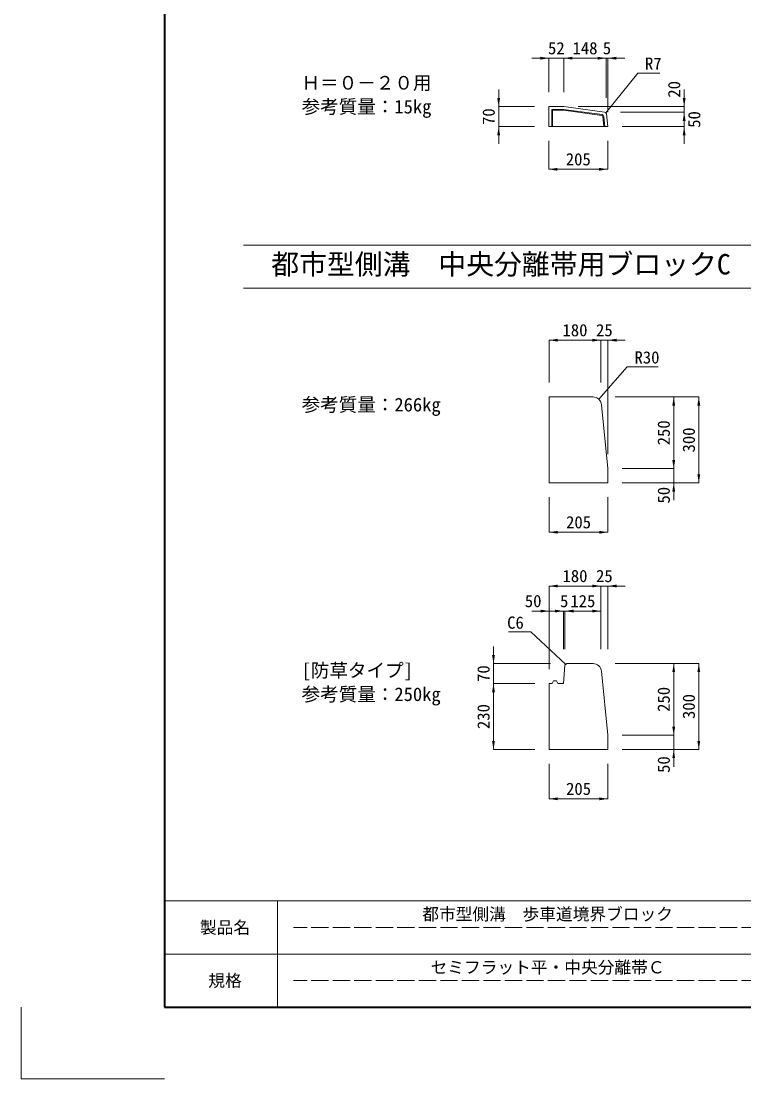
# Model space of a CAD drawing. Units: millimetres at full size. Extents: x 162523 to 173523, y 76354 to 83779.
# Drawn here: x 168273 to 170793, y 76354 to 80044 of the extents above; entities that cross this region are included whole.
import ezdxf
from ezdxf.enums import TextEntityAlignment as Align

# ---------------------------------------------------------------- set-up
doc = ezdxf.new("R2010")
doc.units = ezdxf.units.MM
doc.header["$LTSCALE"] = 10
doc.linetypes.add('DASHED', pattern=[7.5, 6, -1.5])
for name, color, linetype, lineweight in [('Defpoints_3', 7, 'Continuous', 13), ('図枠', 7, 'Continuous', 5), ('寸法線', 7, 'Continuous', 13), ('引出線', 4, 'Continuous', 13), ('本体', 2, 'Continuous', 13), ('目地', 132, 'Continuous', 5)]:
    doc.layers.add(name, color=color, linetype=linetype, lineweight=lineweight)
doc.layers.add('文字', color=7, linetype='Continuous')
doc.styles.add('ＭＳ ゴシック', font='')
doc.styles.get('ＭＳ ゴシック').set_extended_font_data('MS Gothic')

# ---------------------------------------------------------------- blocks, each defined once
blk = doc.blocks.new('filled_arrow')
at = {"color": 0, "linetype": 'Continuous', "lineweight": -2}
blk.add_solid([(7.5, 1.25), (0, 0), (7.5, -1.25)], dxfattribs=at)

msp = doc.modelspace()

# ---------------------------------------------------------------- linework, layer by layer
at = {"layer": 'Defpoints_3'}
for p in [(168272.95, 76603.56), (168772.95, 76353.56)]:
    msp.add_line(p, (168272.95, 76353.56), dxfattribs=at)
at = {"layer": '図枠', "lineweight": 40}
for p, q in [((168772.95, 83528.56), (168772.95, 76603.56)), ((168772.95, 76603.56), (173272.95, 76603.56))]:
    msp.add_line(p, q, dxfattribs=at)
at = {"layer": '図枠', "lineweight": 13}
for p, q in [((169047.95, 79262.76), (172572.95, 79262.76)), ((169047.95, 79112.76), (172572.95, 79112.76)), ((173272.95, 76974.81), (168772.95, 76974.81)), ((169166.7, 76603.56), (169166.7, 76974.81)), ((172147.95, 76789.18), (168772.95, 76789.18))]:
    msp.add_line(p, q, dxfattribs=at)
at = {"layer": '図枠', "linetype": 'DASHED', "lineweight": 9}
for p, q in [((170994.83, 76882), (169222.95, 76882)), ((170994.83, 76696.37), (169222.95, 76696.37))]:
    msp.add_line(p, q, dxfattribs=at)
at = {"layer": '寸法線'}
for p, q in [((170053.39, 79915.07), (170225.39, 79915.07)), ((170113.39, 79796.24), (170113.39, 79915.07)), ((170165.39, 79915.07), (170313.39, 79915.07)), ((170165.39, 79796.24), (170165.39, 79915.07)), ((170165.39, 79796.24), (170165.39, 79915.07)), ((170253.39, 79915.07), (170378.39, 79915.07)), ((170313.39, 79776.24), (170313.39, 79915.07)), ((170313.39, 79776.24), (170313.39, 79915.07)), ((170318.39, 79726.24), (170318.39, 79915.07)), ((169938.24, 79616.24), (169938.24, 79806.24)), ((170585.12, 79666.24), (170585.12, 79806.24)), ((170063.39, 79746.24), (169938.24, 79746.24)), ((170215.39, 79746.24), (170585.12, 79746.24)), ((170363.39, 79726.24), (170585.12, 79726.24)), ((170363.39, 79726.24), (170585.12, 79726.24)), ((170585.12, 79616.24), (170585.12, 79726.24)), ((170063.39, 79676.24), (169938.24, 79676.24)), ((170368.39, 79676.24), (170585.12, 79676.24)), ((170113.39, 79626.24), (170113.39, 79527.44)), ((170318.39, 79626.24), (170318.39, 79527.44)), ((170113.39, 79527.44), (170318.39, 79527.44)), ((170114.39, 78931.08), (170294.39, 78931.08)), ((170114.39, 78782.92), (170114.39, 78931.08)), ((170234.39, 78931.08), (170379.39, 78931.08)), ((170294.39, 78782.92), (170294.39, 78931.08)), ((170294.39, 78782.92), (170294.39, 78931.08)), ((170319.39, 78532.92), (170319.39, 78931.08)), ((170344.39, 78732.92), (170548.73, 78732.92)), ((170344.39, 78732.92), (170636.23, 78732.92)), ((170548.73, 78482.92), (170548.73, 78732.92)), ((170636.23, 78432.92), (170636.23, 78732.92)), ((170548.73, 78372.92), (170548.73, 78542.92)), ((170369.39, 78482.92), (170548.73, 78482.92)), ((170369.39, 78482.92), (170548.73, 78482.92)), ((170369.39, 78432.92), (170548.73, 78432.92)), ((170369.39, 78432.92), (170636.23, 78432.92)), ((170114.39, 78382.92), (170114.39, 78260.89)), ((170319.39, 78382.92), (170319.39, 78260.89)), ((170114.39, 78260.89), (170319.39, 78260.89)), ((170114.39, 78073.32), (170294.39, 78073.32)), ((170114.39, 77782.71), (170114.39, 78073.32)), ((170234.39, 78073.32), (170379.39, 78073.32)), ((170294.39, 77852.71), (170294.39, 78073.32)), ((170294.39, 77852.71), (170294.39, 78073.32)), ((170319.39, 77852.71), (170319.39, 78073.32)), ((170054.39, 77985.82), (170224.39, 77985.82)), ((170229.39, 77985.82), (170104.39, 77985.82)), ((170114.39, 77782.71), (170114.39, 77985.82)), ((170164.39, 77852.71), (170164.39, 77985.82)), ((170164.39, 77852.71), (170164.39, 77985.82)), ((170169.39, 77985.82), (170294.39, 77985.82)), ((170169.39, 77852.71), (170169.39, 77985.82)), ((170169.39, 77852.71), (170169.39, 77985.82)), ((170294.39, 77852.71), (170294.39, 77985.82)), ((169920.19, 77672.71), (169920.19, 77862.71)), ((170119.39, 77802.71), (169920.19, 77802.71)), ((170344.39, 77802.71), (170548.73, 77802.71)), ((170344.39, 77802.71), (170636.23, 77802.71)), ((170548.73, 77552.71), (170548.73, 77802.71)), ((170636.23, 77802.71), (170636.23, 77502.71)), ((170064.39, 77732.71), (169920.19, 77732.71)), ((169920.19, 77732.71), (169920.19, 77502.71)), ((170064.39, 77732.71), (169920.19, 77732.71)), ((170548.73, 77442.71), (170548.73, 77612.71)), ((170369.39, 77552.71), (170548.73, 77552.71)), ((170369.39, 77552.71), (170548.73, 77552.71)), ((170064.39, 77502.71), (169920.19, 77502.71)), ((170369.39, 77502.71), (170548.73, 77502.71)), ((170369.39, 77502.71), (170636.23, 77502.71)), ((170114.39, 77452.71), (170114.39, 77330.69)), ((170319.39, 77452.71), (170319.39, 77330.69)), ((170114.39, 77330.69), (170319.39, 77330.69))]:
    msp.add_line(p, q, dxfattribs=at)
at = {"layer": '引出線'}
for points in [[(170312.01, 79724.91), (170423.5, 79863.4), (170500.35, 79863.4)], [(170287.37, 78725.16), (170386.94, 78838.4), (170494.63, 78838.4)], [(170172.18, 77799.72), (170050.91, 77912.96), (169972.91, 77912.96)]]:
    msp.add_lwpolyline(points, dxfattribs=at)
at = {"layer": '本体'}
for p, q in [((170113.39, 79676.24), (170113.39, 79746.24)), ((170113.39, 79746.24), (170165.39, 79746.24)), ((170165.39, 79746.24), (170307.91, 79726.98)), ((170313.94, 79720.74), (170318.39, 79676.24)), ((170318.39, 79676.24), (170113.39, 79676.24)), ((170267.24, 78732.92), (170114.39, 78732.92)), ((170164.39, 77732.71), (170168.96, 77796.73)), ((170168.96, 77796.73), (170175.39, 77802.71)), ((170267.24, 77802.71), (170175.39, 77802.71)), ((170114.39, 77732.71), (170124.39, 77732.71)), ((170124.39, 77732.71), (170129.39, 77742.71)), ((170129.39, 77742.71), (170139.39, 77742.71)), ((170139.39, 77742.71), (170144.39, 77732.71)), ((170144.39, 77732.71), (170164.39, 77732.71))]:
    msp.add_line(p, q, dxfattribs=at)
for points in [[(170114.39, 78732.92), (170114.39, 78432.92), (170319.39, 78432.92), (170319.39, 78482.92), (170297.09, 78705.9)], [(170114.39, 77732.71), (170114.39, 77502.71), (170319.39, 77502.71), (170319.39, 77552.71), (170297.09, 77775.7)]]:
    msp.add_lwpolyline(points, dxfattribs=at)
for centre, radius, end in [((170306.97, 79720.04), 7, 82.30395), ((170267.24, 78702.92), 30, 90), ((170267.24, 77772.71), 30, 90)]:
    msp.add_arc(centre, radius, 5.71059, end, dxfattribs=at)
at = {"layer": '目地'}
for p, q in [((170301.79, 79711.59), (170305.32, 79676.24)), ((170304.77, 79711.89), (170308.34, 79676.24))]:
    msp.add_line(p, q, dxfattribs=at)
for points in [[(170123.39, 79676.24), (170123.39, 79736.24), (170164.72, 79736.24), (170298.75, 79718.13)], [(170126.39, 79676.24), (170126.39, 79733.24), (170164.51, 79733.24), (170298.34, 79715.16)]]:
    msp.add_lwpolyline(points, dxfattribs=at)
for radius in [4, 7]:
    msp.add_arc((170297.81, 79711.19), radius, 5.71059, 82.30395, dxfattribs=at)

# ---------------------------------------------------------------- block references
at = {"layer": '寸法線', "xscale": 4, "yscale": 4}
for p, rotation in [((170113.39, 79915.07), 180), ((170313.39, 79915.07), 180), ((170313.39, 79915.07), 180), ((169938.24, 79746.24), 90), ((170585.12, 79746.24), 90), ((170585.12, 79726.24), 270), ((170585.12, 79726.24), 270), ((169938.24, 79676.24), 270), ((170585.12, 79676.24), 270), ((170318.39, 79527.44), 180), ((170294.39, 78931.08), 180), ((170294.39, 78931.08), 180), ((170548.73, 78732.92), 270), ((170636.23, 78732.92), 270), ((170548.73, 78482.92), 90), ((170548.73, 78482.92), 90), ((170548.73, 78432.92), 270), ((170636.23, 78432.92), 90), ((170319.39, 78260.89), 180), ((170294.39, 78073.32), 180), ((170294.39, 78073.32), 180), ((170114.39, 77985.82), 180), ((170164.39, 77985.82), 180), ((170164.39, 77985.82), 180), ((170294.39, 77985.82), 180), ((169920.19, 77802.71), 90), ((170548.73, 77802.71), 270), ((170636.23, 77802.71), 270), ((169920.19, 77732.71), 270), ((169920.19, 77732.71), 270), ((170548.73, 77552.71), 90), ((170548.73, 77552.71), 90), ((169920.19, 77502.71), 90), ((170636.23, 77502.71), 90), ((170548.73, 77502.71), 270), ((170319.39, 77330.69), 180)]:
    msp.add_blockref('filled_arrow', p, dxfattribs=dict(at, rotation=rotation))
for p in [(170165.39, 79915.07), (170165.39, 79915.07), (170318.39, 79915.07), (170113.39, 79527.44), (170114.39, 78931.08), (170319.39, 78931.08), (170114.39, 78260.89), (170114.39, 78073.32), (170319.39, 78073.32), (170169.39, 77985.82), (170169.39, 77985.82), (170114.39, 77330.69)]:
    msp.add_blockref('filled_arrow', p, dxfattribs=at)
at = {"layer": '引出線', "xscale": 0.16, "yscale": 0.16}
for p, rotation in [((170312.01, 79724.91), 51.2), ((170287.37, 78725.16), 48.7), ((170172.18, 77799.72), 137)]:
    msp.add_blockref('filled_arrow', p, dxfattribs=dict(at, rotation=rotation))

# ---------------------------------------------------------------- texts
at = {"layer": '図枠', "style": 'ＭＳ ゴシック'}
for s, p in [('\u3000都市型側溝\u3000', (169047.95, 79139.19)), ('中央分離帯用', (169727.83, 79139.19)), ('ブロックC', (170310.58, 79139.19))]:
    msp.add_text(s, height=71.21, dxfattribs=at).set_placement(p, align=Align.BOTTOM_LEFT)
for s, p in [('都市型側溝\u3000歩車道境界ブロック', (170108.89, 76928.4)), ('製品名', (168983.89, 76882)), ('セミフラット平・中央分離帯Ｃ', (170108.89, 76742.78)), ('規格', (168983.89, 76696.37))]:
    msp.add_text(s, height=42.72, dxfattribs=at).set_placement(p, align=Align.MIDDLE_CENTER)
at = {"layer": '寸法線', "style": 'ＭＳ ゴシック'}
for s, p in [('52', (170139.39, 79950.07)), ('148', (170239.39, 79950.07)), ('5', (170315.89, 79950.07)), ('205', (170215.89, 79562.44)), ('180', (170204.39, 78966.08)), ('25', (170306.89, 78966.08)), ('205', (170216.89, 78295.89)), ('180', (170204.39, 78108.32)), ('25', (170306.89, 78108.32)), ('50', (170058.55, 78020.82)), ('5', (170166.89, 78020.82)), ('125', (170231.89, 78020.82)), ('205', (170216.89, 77365.69))]:
    msp.add_text(s, height=42.72, dxfattribs=at).set_placement(p, align=Align.MIDDLE_CENTER)
for s, p in [('20', (170550.12, 79806.38)), ('70', (169903.24, 79711.24)), ('50', (170620.12, 79701.24)), ('250', (170513.73, 78607.92)), ('300', (170601.23, 78582.92)), ('50', (170513.73, 78390.18)), ('70', (169885.19, 77767.71)), ('250', (170513.73, 77677.71)), ('300', (170601.23, 77652.71)), ('230', (169885.19, 77617.71)), ('50', (170513.73, 77450.2))]:
    msp.add_text(s, height=42.72, rotation=90, dxfattribs=at).set_placement(p, align=Align.MIDDLE_CENTER)
at = {"layer": '引出線', "style": 'ＭＳ ゴシック'}
for s, p in [('R7', (170448.5, 79917.4)), ('R30', (170411.94, 78892.4))]:
    msp.add_text(s, height=42.72, dxfattribs=at).set_placement(p, align=Align.TOP_LEFT)
msp.add_text('C6', height=42.72, dxfattribs=at).set_placement((170025.91, 77966.96), align=Align.TOP_RIGHT)
at = {"layer": '文字', "style": 'ＭＳ ゴシック'}
for s, p in [('Ｈ＝０－２０用', (169250.82, 79853.03)), ('参考質量：15kg', (169250.82, 79769.69)), ('[防草タイプ]', (169250.82, 77802.71)), ('参考質量：250kg', (169250.82, 77719.38))]:
    msp.add_text(s, height=47.47, dxfattribs=at).set_placement(p, align=Align.TOP_LEFT)
msp.add_text('参考質量：266kg', height=47.47, dxfattribs=at).set_placement((169250.82, 78668.17), align=Align.BOTTOM_LEFT)

doc.saveas('drawing.dxf')
